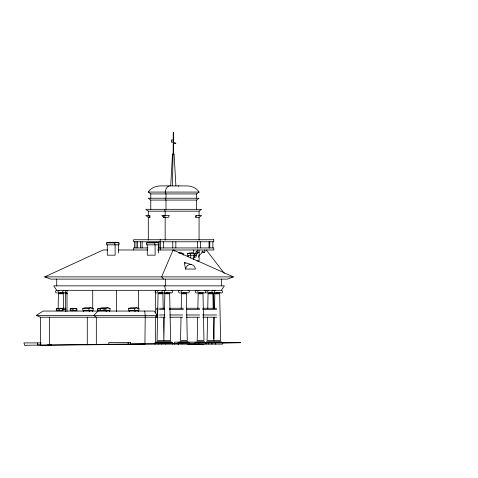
<?xml version="1.0" encoding="UTF-8"?>
<svg xmlns="http://www.w3.org/2000/svg" width="478" height="478" viewBox="0 0 478 478"><rect width="100%" height="100%" fill="white"/><g stroke="black" fill="none" stroke-linecap="round" stroke-linejoin="round"><path stroke-width="0.72" d="M173.167 154.053L173.299 132.364L173.43 154.053M172.421 185.846L173.042 154.053M58.137 308.615L58.441 293.785L63.275 293.785L63.58 308.615M65.241 311.578L65.606 293.785L67.255 293.785M181.013 317.512L180.535 340.497L187.304 340.497L186.336 293.785L181.503 293.785L181.198 308.615M197.677 317.512L197.205 340.497L203.969 340.497L203.001 293.785L198.167 293.785L197.862 308.615M207.566 317.512L207.088 340.497L220.639 340.497L219.671 293.785L214.837 293.785L214.532 308.615M207.751 308.615L208.055 293.785L213.642 293.785L213.947 308.615M213.869 340.497L214.347 317.512M170.694 185.846L172.528 154.053L174.07 154.053L175.904 185.846M194.432 257.164L194.636 255.455L196.47 251.111L196.769 252.247L197.067 252.426L197.587 251.786L197.384 249.982M197.635 252.426L196.213 255.455L196.004 257.164L193.721 257.164M198.621 257.164L199.039 255.455L201.077 253.74L202.72 251.111L203.323 252.247L203.921 252.426L204.972 251.786L204.996 250.472L204.566 249.982M240.613 342.666L222.336 342.905M195.765 217.329L195.765 215.482L201.549 215.482L199.075 217.329L195.765 217.329L196.583 215.482M221.38 290.325L224.385 285.844L53.733 285.844L56.733 290.325L221.38 290.325L222.461 290.947L222.67 291.586L222.563 292.249L221.583 293.044L220.071 292.608L216.361 292.59M148.299 192.066C150.833 187.836 155.948 185.954 160.692 185.906L186.683 185.906C191.427 185.954 196.542 187.836 199.075 192.066L196.595 193.919L150.779 193.919L148.299 192.066L199.075 192.066M158.32 317.225L40.397 317.225L36.418 315.372L43.056 311.059L154.251 311.059L156.993 315.372L155.35 317.225L155.35 342.666M98.062 311.059L93.706 315.372L96.323 317.225L96.323 344.71L40.397 345.325L40.397 317.225M205.265 290.947L206.347 290.325M196.595 200.079L199.075 198.227L148.299 198.227L150.779 200.079L196.595 200.079L196.595 209.322M199.075 211.168L201.549 209.322L145.82 209.322L148.299 211.168L199.075 211.168L199.075 215.626M163.601 279.122L161.582 276.882L173.078 249.982L233.395 276.882L227.385 279.122L50.728 279.122L44.717 276.882L103.146 249.982L107.562 249.982M65.773 292.775L64.554 292.978M60.533 292.608L59.021 293.044L58.047 292.249L58.143 290.947L59.23 290.325M160.142 292.608L158.636 293.044L157.656 292.249L157.752 290.947L158.839 290.325M166.924 292.608L165.412 293.044L164.438 292.249L164.534 290.947L165.621 290.325L164.611 285.844M183.594 292.608L182.082 293.044L181.102 292.249L181.204 290.947L182.285 290.325M200.258 292.608L198.752 293.044L197.773 292.249L197.874 290.947L198.956 290.325M210.147 292.608L208.635 293.044L207.661 292.249L207.757 290.947L208.844 290.325M216.928 292.608L215.417 293.044L214.443 292.249L214.538 290.947L215.626 290.325M106.624 242.902L108.733 242.298L116.919 242.298L119.028 242.902L119.028 244.838L106.624 244.838L106.624 242.902L114.804 242.902L116.919 242.298M159.007 244.838L146.597 244.838L146.597 242.902L148.712 242.298L156.898 242.298L159.007 242.902L157.519 242.902M146.597 242.902L154.782 242.902L156.898 242.298M179.919 253.304L181.216 252.934L183.164 253.489L183.164 255.27M187.513 253.489L189.461 252.934L192.299 252.934L194.241 253.489L194.241 255.27L187.513 255.27L187.513 253.489L190.358 253.489L192.299 252.934M56.308 308.943L58.25 308.388L61.088 308.388L63.036 308.943L63.036 310.724L56.308 310.724L56.308 308.943L59.147 308.943L61.088 308.388M70.188 308.943L72.13 308.388L74.968 308.388L76.916 308.943L76.916 310.724L70.188 310.724L70.188 308.943L73.026 308.943L74.968 308.388M82.79 308.394L84.905 307.784L91.047 307.784L93.162 308.394L93.162 310.33L82.79 310.33L82.79 308.394L88.932 308.394L91.047 307.784M97.476 308.943L100.314 308.943L102.262 308.388L104.204 308.943L104.204 310.724L97.476 310.724L97.476 308.943L99.424 308.388L105.829 308.394L107.944 307.784L110.054 308.394L110.054 310.33L103.78 310.33M99.687 308.394L101.802 307.784L107.944 307.784M128.57 308.394L130.685 307.784L136.822 307.784L138.937 308.394L138.937 310.33L128.57 310.33L128.57 308.394L134.712 308.394L136.822 307.784M56.733 290.325L56.117 290.493L55.448 291.586L55.944 292.775L57.163 292.978M63.903 290.325L63.281 290.493L62.612 291.586L63.114 292.775L64.327 292.978M66.394 290.325L65.307 290.947L65.211 292.249L65.606 292.775L66.824 292.978M156.348 290.325L155.26 290.947L155.165 292.249L155.553 292.775L156.772 292.978M163.123 290.325L162.042 290.947L161.946 292.249L162.335 292.775L163.554 292.978M179.794 290.325L178.712 290.947L178.611 292.249L179.591 293.044L180.224 292.978M196.464 290.325L195.377 290.947L195.173 291.586L195.675 292.775L196.894 292.978M213.128 290.325L212.047 290.947L211.945 292.249L212.34 292.775L213.558 292.978M169.32 185.906C166.523 186.372 165.717 189.718 165.161 192.066L165.991 193.919L165.991 198.227M206.777 292.978L205.438 292.608M96.323 344.71L122.093 344.399M130.195 344.297L144.924 344.118L145.234 315.372L144.72 311.059M173.251 139.952L171.285 139.952L171.608 141.04L171.285 142.121L173.227 142.121M173.365 143.209L175.916 143.209L173.359 142.617M149.943 217.329L148.299 217.329L145.82 215.482L149.943 215.482L149.943 217.329L148.288 215.482M163.512 217.329L168.471 217.329L169.29 215.482L161.857 215.482L163.512 217.329L163.512 215.482M117.54 242.902L119.028 242.902M147.642 247.933L133.589 247.933L133.589 249.982M157.997 247.933L213.786 247.933L213.786 249.982L157.626 249.982M118.61 249.982L147.642 249.982M197.384 252.235L198.956 252.235M204.566 252.235L202.541 252.247L201.943 251.111M178.378 252.934L181.216 252.934M181.742 253.489L183.164 253.489M192.825 253.489L194.241 253.489M195.651 253.74L197.223 253.74M194.636 255.455L196.213 255.455M196.864 260.94L199.075 260.94L199.075 252.026M185.584 269.054L195.448 269.054A5.736 5.031 -90 0 0 190.513 264.448A5.736 5.031 -90 0 0 185.584 269.054L184.281 262.506L191.654 264.597M44.717 276.882L233.395 276.882M59.965 292.59L63.192 292.59M159.574 292.59L162.801 292.59M166.356 292.59L170.072 292.608L171.578 293.044L172.558 292.249L172.666 291.586L171.99 290.493L171.375 290.325M183.026 292.59L186.737 292.608L188.248 293.044L189.222 292.249L189.33 291.586L188.661 290.493L188.045 290.325M199.696 292.59L203.407 292.608L204.913 293.044L205.893 292.249L206 291.586L205.325 290.493L204.709 290.325M209.579 292.59L212.662 292.608M58.065 293.199L63.652 293.199M65.229 293.199L67.135 293.199M157.674 293.199L163.267 293.199M164.456 293.199L170.043 293.199M181.126 293.199L186.713 293.199M197.79 293.199L203.383 293.199M207.679 293.199L214.019 293.199M214.461 293.199L220.047 293.199M59.971 308.256L65.946 308.256M158.099 308.256L156.7 308.256L156.7 309.38L158.099 309.38M159.497 308.256L164.384 308.256M169.433 308.256L183.438 308.256M186.384 308.256L199.655 308.256M202.6 308.256L216.612 308.256M91.794 308.394L93.162 308.394M108.691 308.394L110.054 308.394M137.574 308.394L138.937 308.394M61.614 308.943L63.036 308.943M75.494 308.943L76.916 308.943M102.788 308.943L104.204 308.943M62.767 309.38L65.91 309.38M159.497 309.38L164.617 309.38M169.433 309.38L183.438 309.38M186.384 309.38L199.655 309.38M202.6 309.38L216.612 309.38M158.099 314.978L156.7 314.978L156.7 317.225M159.497 314.978L164.617 314.978M169.815 314.978L182.698 314.978M186.384 314.978L199.655 314.978M202.6 314.978L216.612 314.978M36.418 315.372L156.993 315.372M159.497 317.225L165.012 317.225M169.971 317.225L182.698 317.225M186.384 317.225L199.655 317.225M202.6 317.225L216.612 317.225M156.491 341.513L171.232 341.513M179.937 341.513L187.896 341.513M196.607 341.513L204.566 341.513M206.49 341.513L221.236 341.513M180.326 342.117L174.536 342.117L174.536 344.154M187.585 342.117L196.303 342.117M156.491 342.439L171.232 342.439M179.937 342.439L187.896 342.439M196.607 342.439L204.566 342.439M206.49 342.439L213.11 342.439M213.272 342.439L221.236 342.439M240.691 342.666L26.129 345.253L25.991 345.636L24.868 345.636L23.9 342.905L41.162 342.911M130.189 344.118L222.688 344.118L222.688 342.373L195.149 342.373L195.149 344.118M187.627 344.441L203.915 344.441M41.162 344.949L37.654 344.949L37.654 342.911M47.424 344.949L51.636 344.949M214.168 292.978L214.801 293.044M164.163 292.978L164.796 293.044M178.055 185.906L178.933 186.097M184.281 262.506L185.518 263.235M198.34 252.247L198.639 252.426L199.165 251.786L198.956 249.982M214.514 292.608L214.951 292.978M206.299 249.982L224.302 273.374M165.161 198.227L165.991 200.079L165.991 209.322M164.324 209.322L165.161 211.168L165.161 215.626M164.324 215.482L165.161 217.329M174.171 249.982L174.464 251.135M212.889 293.785L213.194 308.615M213.379 317.512L213.827 339.01M163.195 308.615L162.884 293.785L158.051 293.785L157.089 340.497L170.634 340.497L169.666 293.785L164.832 293.785L163.864 340.497L163.374 317.512M221.38 279.122L221.38 285.844M215.429 342.373L215.429 344.118M212.871 241.778L212.871 247.933M211.82 342.373L211.82 344.118M209.806 241.778L209.806 247.933M209.047 241.778L209.047 247.933M208.647 342.373L208.647 344.118M206.024 342.373L206.024 344.118M200.623 241.778L200.623 247.933M199.075 217.114L199.075 240.141M198.758 342.373L198.758 344.118M197.557 241.778L197.557 247.933M196.595 193.919L196.595 198.227M193.721 249.982L193.721 253.573M193.721 255.007L193.709 259.662M190.728 255.27L190.728 258.198M190.358 253.489L190.358 255.27M189.354 344.118L189.354 342.373L178.485 342.373L178.485 344.118M188.051 255.27L188.051 256.734M182.094 342.373L182.094 344.118M178.145 342.117L178.145 344.154M175.832 241.778L175.832 247.933M172.773 241.778L172.773 247.933M172.683 344.118L172.683 342.373L155.033 342.373L155.033 344.118M165.621 279.122L165.621 285.844M165.424 342.373L165.424 344.118M165.161 217.114L165.161 240.141M163.59 241.778L163.59 247.933M161.815 342.373L161.815 344.118M160.524 241.778L160.524 247.933M160.214 239.729L160.214 241.778M160.214 247.933L160.214 249.982M159.001 241.778L159.001 247.933M158.642 342.373L158.642 344.118M158.338 244.838L158.338 252.97M157.214 309.38L157.214 314.978M155.35 290.325L155.35 312.785M155.105 244.838L155.105 255.18L147.266 255.18L147.266 244.838M154.782 242.902L154.782 244.838M150.779 193.919L150.779 198.227M150.779 200.079L150.779 209.322M148.299 211.168L148.299 215.626M148.299 217.114L148.299 240.141M142.115 241.778L142.115 247.933M140.592 241.778L140.592 247.933M138.357 290.325L138.357 308.746M138.357 310.216L138.357 311.692M138.267 310.33L138.267 311.77M137.556 241.778L137.556 247.933M136.027 241.778L136.027 247.933M135.029 310.33L135.029 311.77M134.712 308.394L134.712 310.33M134.503 241.778L134.503 247.933M129.239 310.33L129.239 311.77M128.2 342.511L128.2 344.548M118.365 244.838L118.365 252.97M116.524 290.325L116.524 311.692M115.126 244.838L115.126 255.18L107.287 255.18L107.287 244.838M114.804 242.902L114.804 244.838M109.39 310.33L109.39 311.77M106.152 310.33L106.152 311.77M105.829 308.394L105.829 310.33M100.314 308.943L100.314 310.724M92.726 290.325L92.726 308.746M92.726 310.216L92.726 311.692M92.493 310.33L92.493 311.77M89.255 310.33L89.255 311.77M88.932 308.394L88.932 310.33M87.271 317.225L87.271 344.829M83.459 310.33L83.459 311.77M73.026 308.943L73.026 310.724M67.01 290.325L67.01 311.339M59.147 308.943L59.147 310.724M56.733 279.122L56.733 285.844M49.371 317.225L49.371 345.313M213.786 239.729L133.589 239.729L133.589 241.778L213.786 241.778L213.786 239.729M130.649 342.511L108.87 342.511L108.87 344.548L130.649 344.548L130.649 342.511"/></g></svg>
